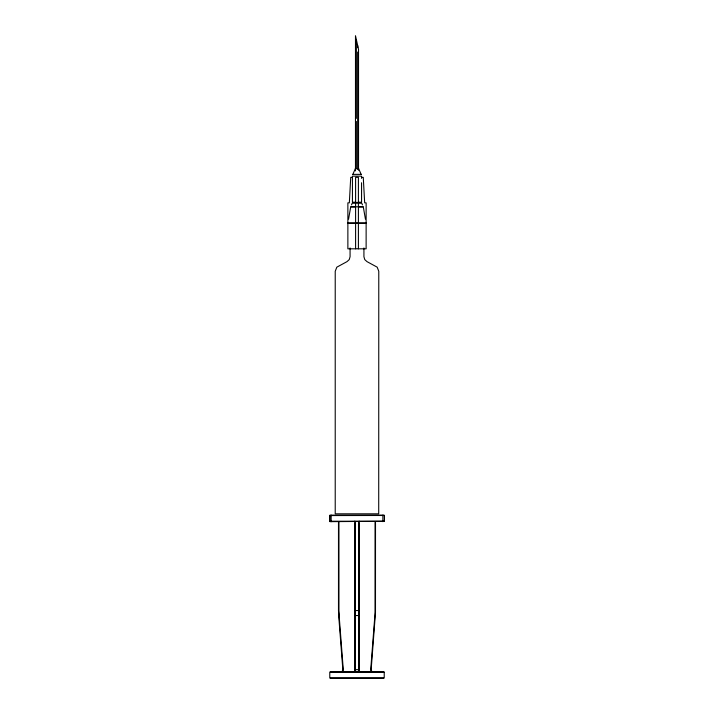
<?xml version="1.0" encoding="UTF-8"?>
<svg xmlns="http://www.w3.org/2000/svg" width="714" height="714" viewBox="0 0 714 714"><rect width="100%" height="100%" fill="white"/><g stroke="black" fill="none" stroke-linecap="round" stroke-linejoin="round"><path stroke-width="1.07" d="M363.926 247.963L363.926 256.692L364.756 259.601L366.996 261.636L377.179 267.17L378.777 271.258L378.715 513.821L335.223 513.821L335.223 271.258L336.821 267.17L347.004 261.636L349.244 259.601L350.074 256.692L350.074 247.963M375.51 522.621L375.484 612.425L371.155 669.661A2.178 2.178 0 0 0 372.77 671.767M375.073 521.729L375.073 610.541A64.885 64.885 0 0 1 374.886 615.522L370.718 669.652A2.615 2.615 0 0 0 371.78 671.767M348.566 219.127L350.663 207.122L356.099 207.122M351.52 204.891L352.225 203.231L355.983 203.231M352.814 174.377L355.367 168.691M382.865 521.657L382.891 515.142M331.162 515.133L331.162 521.666M359.133 615.53L354.867 615.53M338.49 522.621L338.49 610.854L339.114 615.522A64.885 64.885 0 0 1 338.927 610.541L338.927 521.729M355.385 168.691L358.615 168.691M352.823 174.377L361.177 174.377M352.43 177.349L350.735 177.349L349.333 202.838L347.87 202.838L347.87 248.811L366.13 248.811L366.13 202.838L364.667 202.838L363.265 177.349L361.57 177.349M356.027 202.223L352.439 202.223L352.43 176.162L361.561 176.162L361.561 178.357M357.973 202.223L361.561 202.223L361.561 182.739M355.599 202.838L358.401 202.838M358.017 203.231L361.766 203.231L362.48 204.891M350.842 206.56L356.125 206.56M357.875 206.56L363.158 206.56M357.901 207.122L363.328 207.122L365.434 219.127M347.905 222.902L366.095 222.902M347.87 223.357L366.13 223.357M354.849 610.541L359.151 610.541M355.26 669.661L358.74 669.661M330.216 671.767L383.784 671.767M330.216 678.3L383.784 678.3M358.633 168.691L361.186 174.377M339.114 615.522L343.282 669.652A2.615 2.615 0 0 1 342.22 671.767M338.686 615.548L342.845 669.661A2.178 2.178 0 0 1 341.23 671.767M359.178 521.158L359.178 671.767M358.74 522.621L358.74 671.767M358.526 170.209L358.526 49.364L355.483 35.709L355.474 170.878M358.401 248.811L358.401 177.349L355.599 177.349L355.599 248.811M357.652 45.464L357.652 47.651M357.652 52.042L357.652 169.37M356.348 39.6L356.348 118.408M356.348 121.478L356.348 168.566M355.26 522.621L355.26 671.767M354.822 521.158L354.822 671.767M329.565 515.562L329.957 521.657L384.435 521.265L384.435 515.526L384.435 521.229L329.573 521.229L329.957 515.133L384.043 515.133L384.427 515.49L329.573 515.562M384.221 672.204L329.779 672.204L329.779 677.863L384.221 677.863L384.221 672.204"/></g></svg>
